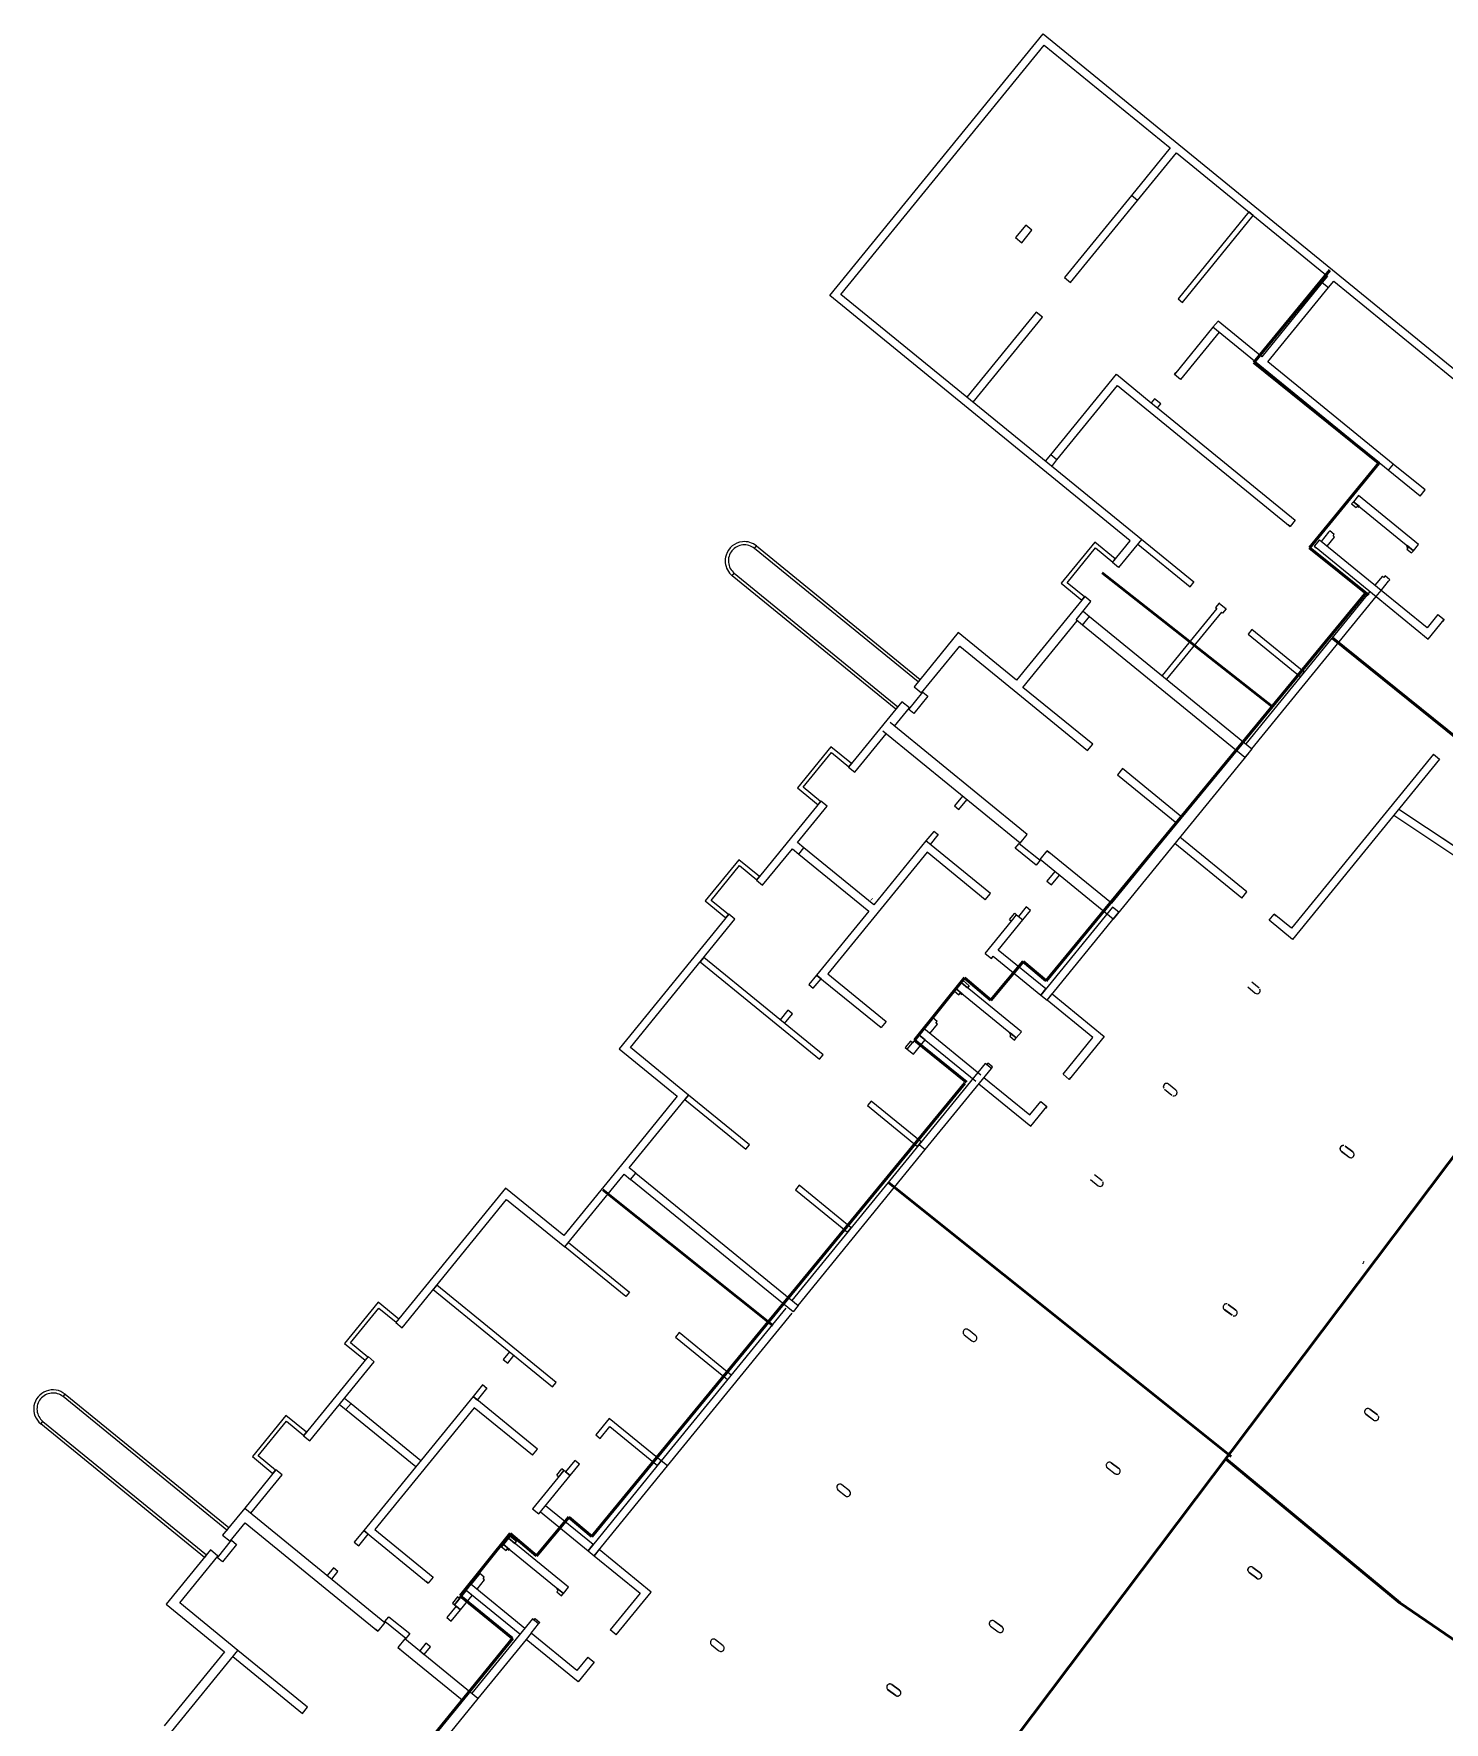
# Model space of a CAD drawing. Header units: metres. Extents: x 2680836 to 2680931, y 1252363 to 1252479.
# Drawn here: x 2680857.3 to 2680901.4, y 1252425.8 to 1252478.6 of the extents above; entities that cross this region are included whole.
import ezdxf

# ---------------------------------------------------------------- set-up
doc = ezdxf.new("R2010")
doc.units = ezdxf.units.M
doc.layers.add('etappierung', color=7, linetype='Continuous')
doc.layers.add('geometrie', color=7, linetype='Continuous')

msp = doc.modelspace()

# ---------------------------------------------------------------- linework, layer by layer
at = {"layer": 'etappierung', "color": 5, "lineweight": 53}
for p, q in [((2680895.433, 1252468.303), (2680897.809, 1252471.188)), ((2680899.336, 1252465.166), (2680895.433, 1252468.303)), ((2680897.174, 1252462.515), (2680899.336, 1252465.166)), ((2680899.016, 1252461.035), (2680897.174, 1252462.515)), ((2680890.692, 1252461.732), (2680896.01, 1252457.558)), ((2680888.948, 1252448.997), (2680898.956, 1252461.13)), ((2680903.606, 1252455.103), (2680897.866, 1252459.713)), ((2680883.501, 1252451.532), (2680883.49, 1252451.541)), ((2680887.215, 1252448.391), (2680888.225, 1252449.602)), ((2680888.225, 1252449.602), (2680888.948, 1252448.997)), ((2680884.829, 1252447.146), (2680886.394, 1252449.088)), ((2680886.394, 1252449.088), (2680887.215, 1252448.391)), ((2680886.458, 1252445.826), (2680884.829, 1252447.146)), ((2680874.753, 1252431.639), (2680886.408, 1252445.797)), ((2680902.786, 1252444.988), (2680882.001, 1252417.409)), ((2680875.094, 1252442.466), (2680880.402, 1252438.234)), ((2680894.726, 1252434.142), (2680884.029, 1252442.689)), ((2680898.852, 1252440.201), (2680898.863, 1252440.192)), ((2680898.865, 1252440.188), (2680898.854, 1252440.197)), ((2680899.994, 1252429.569), (2680894.56, 1252434.068)), ((2680873.02, 1252431.033), (2680874.03, 1252432.244)), ((2680874.03, 1252432.244), (2680874.753, 1252431.639)), ((2680870.634, 1252429.788), (2680872.199, 1252431.73)), ((2680872.199, 1252431.73), (2680873.02, 1252431.033)), ((2680872.264, 1252428.468), (2680870.634, 1252429.788)), ((2680905.447, 1252425.842), (2680899.994, 1252429.569)), ((2680860.739, 1252414.333), (2680872.285, 1252428.46))]:
    msp.add_line(p, q, dxfattribs=at)
at = {"layer": 'geometrie', "color": 7}
for p, q in [((2680882.182, 1252470.397), (2680888.849, 1252478.573)), ((2680888.849, 1252478.573), (2680909.183, 1252461.991)), ((2680882.533, 1252470.433), (2680888.885, 1252478.222)), ((2680888.885, 1252478.222), (2680892.82, 1252475.013)), ((2680892.82, 1252475.013), (2680891.607, 1252473.525)), ((2680891.801, 1252473.368), (2680893.014, 1252474.855)), ((2680893.014, 1252474.855), (2680897.735, 1252471.005)), ((2680891.607, 1252473.525), (2680889.517, 1252470.961)), ((2680889.71, 1252470.804), (2680891.801, 1252473.368)), ((2680891.801, 1252473.368), (2680891.607, 1252473.525)), ((2680895.276, 1252473.01), (2680893.065, 1252470.299)), ((2680893.204, 1252470.185), (2680895.415, 1252472.897)), ((2680895.415, 1252472.897), (2680895.276, 1252473.01)), ((2680888.306, 1252472.593), (2680887.991, 1252472.206)), ((2680888.184, 1252472.048), (2680888.5, 1252472.435)), ((2680888.5, 1252472.435), (2680888.306, 1252472.593)), ((2680887.991, 1252472.206), (2680888.184, 1252472.048)), ((2680889.517, 1252470.961), (2680889.71, 1252470.804)), ((2680897.571, 1252470.803), (2680895.682, 1252468.487)), ((2680897.735, 1252471.005), (2680897.571, 1252470.803)), ((2680897.571, 1252470.803), (2680897.765, 1252470.646)), ((2680897.765, 1252470.646), (2680897.929, 1252470.847)), ((2680897.929, 1252470.847), (2680908.832, 1252461.956)), ((2680891.57, 1252462.741), (2680882.182, 1252470.397)), ((2680891.922, 1252462.777), (2680882.533, 1252470.433)), ((2680893.065, 1252470.299), (2680893.204, 1252470.185)), ((2680895.876, 1252468.329), (2680897.765, 1252470.646)), ((2680888.632, 1252469.877), (2680886.468, 1252467.224)), ((2680886.662, 1252467.066), (2680888.826, 1252469.719)), ((2680888.826, 1252469.719), (2680888.632, 1252469.877)), ((2680894.315, 1252469.602), (2680894.157, 1252469.408)), ((2680895.682, 1252468.487), (2680894.315, 1252469.602)), ((2680894.157, 1252469.408), (2680892.951, 1252467.929)), ((2680894.351, 1252469.25), (2680893.145, 1252467.771)), ((2680899.634, 1252464.942), (2680894.157, 1252469.408)), ((2680899.792, 1252465.136), (2680895.876, 1252468.329)), ((2680889.089, 1252465.423), (2680891.138, 1252467.937)), ((2680889.282, 1252465.265), (2680891.174, 1252467.585)), ((2680891.138, 1252467.937), (2680892.231, 1252467.046)), ((2680891.174, 1252467.585), (2680896.565, 1252463.188)), ((2680892.951, 1252467.929), (2680893.001, 1252467.991)), ((2680893.145, 1252467.771), (2680892.951, 1252467.929)), ((2680892.331, 1252467.169), (2680892.231, 1252467.046)), ((2680892.231, 1252467.046), (2680892.424, 1252466.888)), ((2680892.331, 1252467.169), (2680892.281, 1252467.108)), ((2680892.525, 1252467.012), (2680892.331, 1252467.169)), ((2680892.424, 1252466.888), (2680892.525, 1252467.012)), ((2680892.424, 1252466.888), (2680896.724, 1252463.382)), ((2680888.924, 1252465.221), (2680889.089, 1252465.423)), ((2680889.282, 1252465.265), (2680889.089, 1252465.423)), ((2680889.118, 1252465.063), (2680889.282, 1252465.265)), ((2680899.792, 1252465.136), (2680899.634, 1252464.942)), ((2680900.629, 1252464.13), (2680899.634, 1252464.942)), ((2680900.787, 1252464.324), (2680899.792, 1252465.136)), ((2680900.787, 1252464.324), (2680900.725, 1252464.375)), ((2680898.528, 1252463.935), (2680898.49, 1252463.888)), ((2680898.49, 1252463.888), (2680898.63, 1252463.774)), ((2680898.547, 1252463.958), (2680898.528, 1252463.935)), ((2680898.706, 1252464.152), (2680898.547, 1252463.958)), ((2680898.733, 1252463.806), (2680898.547, 1252463.958)), ((2680898.547, 1252463.958), (2680900.422, 1252462.429)), ((2680898.63, 1252463.774), (2680898.668, 1252463.821)), ((2680898.668, 1252463.821), (2680898.714, 1252463.783)), ((2680900.58, 1252462.623), (2680898.706, 1252464.152)), ((2680898.714, 1252463.783), (2680898.733, 1252463.806)), ((2680900.629, 1252464.13), (2680900.787, 1252464.324)), ((2680896.724, 1252463.382), (2680896.565, 1252463.188)), ((2680891.922, 1252462.777), (2680891.208, 1252461.901)), ((2680893.556, 1252461.444), (2680891.922, 1252462.777)), ((2680896.565, 1252463.188), (2680896.503, 1252463.239)), ((2680897.483, 1252462.763), (2680897.324, 1252462.569)), ((2680897.537, 1252462.719), (2680897.483, 1252462.763)), ((2680897.77, 1252463.005), (2680897.537, 1252462.719)), ((2680897.723, 1252462.567), (2680897.956, 1252462.853)), ((2680897.809, 1252463.052), (2680897.77, 1252463.005)), ((2680897.948, 1252462.938), (2680897.809, 1252463.052)), ((2680897.91, 1252462.891), (2680897.948, 1252462.938)), ((2680897.956, 1252462.853), (2680897.91, 1252462.891)), ((2680879.83, 1252462.5), (2680879.893, 1252462.577)), ((2680884.943, 1252458.331), (2680879.83, 1252462.5)), ((2680879.893, 1252462.577), (2680885.006, 1252458.408)), ((2680890.463, 1252462.696), (2680889.415, 1252461.41)), ((2680889.597, 1252461.429), (2680890.482, 1252462.513)), ((2680891.106, 1252462.171), (2680890.463, 1252462.696)), ((2680890.482, 1252462.513), (2680891.024, 1252462.071)), ((2680891.014, 1252462.059), (2680891.57, 1252462.741)), ((2680891.808, 1252462.637), (2680893.443, 1252461.304)), ((2680897.324, 1252462.569), (2680897.386, 1252462.519)), ((2680897.324, 1252462.569), (2680897.379, 1252462.525)), ((2680897.379, 1252462.525), (2680899.253, 1252460.996)), ((2680899.411, 1252461.19), (2680897.537, 1252462.719)), ((2680900.228, 1252462.587), (2680900.209, 1252462.564)), ((2680900.209, 1252462.564), (2680900.256, 1252462.526)), ((2680900.256, 1252462.526), (2680900.218, 1252462.479)), ((2680900.218, 1252462.479), (2680900.365, 1252462.359)), ((2680900.422, 1252462.429), (2680900.228, 1252462.587)), ((2680900.365, 1252462.359), (2680900.403, 1252462.406)), ((2680900.403, 1252462.406), (2680900.422, 1252462.429)), ((2680900.422, 1252462.429), (2680900.58, 1252462.623)), ((2680879.135, 1252461.648), (2680879.199, 1252461.725)), ((2680879.199, 1252461.725), (2680884.311, 1252457.556)), ((2680891.208, 1252461.901), (2680891.014, 1252462.059)), ((2680891.024, 1252462.071), (2680891.106, 1252462.171)), ((2680884.248, 1252457.478), (2680879.135, 1252461.648)), ((2680889.415, 1252461.41), (2680890.058, 1252460.886)), ((2680890.14, 1252460.986), (2680889.597, 1252461.429)), ((2680893.443, 1252461.304), (2680893.556, 1252461.444)), ((2680893.541, 1252461.456), (2680893.556, 1252461.444)), ((2680899.451, 1252461.634), (2680899.218, 1252461.348)), ((2680899.253, 1252460.996), (2680899.411, 1252461.19)), ((2680899.411, 1252461.19), (2680899.645, 1252461.476)), ((2680900.845, 1252460.021), (2680899.411, 1252461.19)), ((2680899.498, 1252461.596), (2680899.451, 1252461.634)), ((2680899.536, 1252461.643), (2680899.498, 1252461.596)), ((2680899.683, 1252461.523), (2680899.536, 1252461.643)), ((2680899.645, 1252461.476), (2680899.683, 1252461.523)), ((2680890.149, 1252460.998), (2680889.685, 1252460.429)), ((2680889.878, 1252460.271), (2680890.343, 1252460.84)), ((2680890.058, 1252460.886), (2680890.14, 1252460.986)), ((2680890.343, 1252460.84), (2680890.149, 1252460.998)), ((2680894.354, 1252460.793), (2680894.241, 1252460.654)), ((2680894.241, 1252460.654), (2680894.279, 1252460.622)), ((2680894.37, 1252460.78), (2680894.354, 1252460.793)), ((2680894.354, 1252460.793), (2680894.571, 1252460.616)), ((2680899.06, 1252461.154), (2680895.181, 1252456.398)), ((2680895.375, 1252456.24), (2680899.253, 1252460.996)), ((2680899.253, 1252460.996), (2680900.88, 1252459.67)), ((2680889.685, 1252460.429), (2680888.02, 1252458.388)), ((2680888.221, 1252458.159), (2680889.917, 1252460.239)), ((2680890.08, 1252460.106), (2680889.878, 1252460.271)), ((2680890.08, 1252460.106), (2680890.301, 1252460.378)), ((2680890.099, 1252460.542), (2680890.301, 1252460.378)), ((2680890.301, 1252460.378), (2680895.375, 1252456.24)), ((2680894.279, 1252460.622), (2680892.57, 1252458.527)), ((2680894.419, 1252460.509), (2680892.71, 1252458.413)), ((2680894.458, 1252460.477), (2680894.419, 1252460.509)), ((2680894.571, 1252460.616), (2680894.458, 1252460.477)), ((2680894.571, 1252460.616), (2680894.556, 1252460.629)), ((2680901.186, 1252460.44), (2680900.845, 1252460.021)), ((2680900.88, 1252459.67), (2680901.379, 1252460.282)), ((2680901.186, 1252460.44), (2680901.379, 1252460.282)), ((2680901.379, 1252460.282), (2680901.329, 1252460.22)), ((2680886.2, 1252459.872), (2680884.817, 1252458.176)), ((2680888.02, 1252458.388), (2680886.2, 1252459.872)), ((2680895.154, 1252455.969), (2680890.08, 1252460.106)), ((2680895.369, 1252459.965), (2680895.255, 1252459.826)), ((2680895.255, 1252459.826), (2680896.89, 1252458.493)), ((2680897.003, 1252458.633), (2680895.369, 1252459.965)), ((2680895.369, 1252459.965), (2680895.384, 1252459.953)), ((2680885.049, 1252457.986), (2680886.243, 1252459.45)), ((2680886.243, 1252459.45), (2680888.063, 1252457.966)), ((2680896.89, 1252458.493), (2680897.003, 1252458.633)), ((2680884.654, 1252457.47), (2680885.096, 1252458.012)), ((2680884.817, 1252458.176), (2680885.049, 1252457.986)), ((2680885.006, 1252458.408), (2680884.943, 1252458.331)), ((2680885.096, 1252458.012), (2680885.251, 1252457.886)), ((2680890.398, 1252456.384), (2680888.221, 1252458.159)), ((2680884.437, 1252457.711), (2680883.97, 1252457.138)), ((2680884.203, 1252456.948), (2680884.67, 1252457.521)), ((2680884.311, 1252457.556), (2680884.248, 1252457.478)), ((2680884.67, 1252457.521), (2680884.437, 1252457.711)), ((2680885.251, 1252457.886), (2680884.809, 1252457.344)), ((2680888.063, 1252457.966), (2680890.24, 1252456.191)), ((2680883.97, 1252457.138), (2680882.773, 1252455.669)), ((2680888.355, 1252453.562), (2680884.067, 1252457.059)), ((2680884.809, 1252457.344), (2680884.654, 1252457.47)), ((2680882.966, 1252455.512), (2680883.943, 1252456.709)), ((2680888.133, 1252453.291), (2680883.846, 1252456.788)), ((2680882.221, 1252456.306), (2680881.173, 1252455.021)), ((2680881.356, 1252455.039), (2680882.24, 1252456.123)), ((2680882.864, 1252455.782), (2680882.221, 1252456.306)), ((2680882.24, 1252456.123), (2680882.782, 1252455.681)), ((2680890.24, 1252456.191), (2680890.398, 1252456.384)), ((2680895.264, 1252456.105), (2680891.038, 1252450.922)), ((2680894.993, 1252456.326), (2680893.186, 1252454.11)), ((2680895.375, 1252456.24), (2680895.154, 1252455.969)), ((2680901.043, 1252456.074), (2680896.609, 1252450.636)), ((2680901.237, 1252455.916), (2680896.644, 1252450.284)), ((2680901.043, 1252456.074), (2680901.237, 1252455.916)), ((2680882.773, 1252455.669), (2680882.966, 1252455.512)), ((2680882.782, 1252455.681), (2680882.864, 1252455.782)), ((2680891.327, 1252455.626), (2680891.17, 1252455.433)), ((2680891.17, 1252455.433), (2680893.029, 1252453.917)), ((2680893.186, 1252454.11), (2680891.327, 1252455.626)), ((2680881.173, 1252455.021), (2680881.816, 1252454.496)), ((2680881.898, 1252454.597), (2680881.356, 1252455.039)), ((2680881.908, 1252454.609), (2680879.892, 1252452.137)), ((2680881.173, 1252453.312), (2680882.101, 1252454.451)), ((2680881.816, 1252454.496), (2680881.898, 1252454.597)), ((2680882.101, 1252454.451), (2680881.908, 1252454.609)), ((2680886.329, 1252454.763), (2680886.082, 1252454.461)), ((2680886.082, 1252454.461), (2680886.221, 1252454.347)), ((2680886.221, 1252454.347), (2680886.468, 1252454.65)), ((2680886.221, 1252454.347), (2680886.234, 1252454.363)), ((2680899.968, 1252454.359), (2680909.376, 1252448.085)), ((2680893.029, 1252453.917), (2680890.988, 1252451.415)), ((2680899.809, 1252454.164), (2680909.237, 1252447.877)), ((2680881.374, 1252453.148), (2680881.173, 1252453.312)), ((2680885.188, 1252453.365), (2680883.559, 1252451.366)), ((2680885.432, 1252453.663), (2680885.188, 1252453.365)), ((2680887.202, 1252451.722), (2680885.188, 1252453.365)), ((2680885.328, 1252453.251), (2680885.571, 1252453.549)), ((2680885.571, 1252453.549), (2680885.432, 1252453.663)), ((2680885.571, 1252453.549), (2680885.558, 1252453.534)), ((2680887.979, 1252453.134), (2680888.105, 1252453.288)), ((2680888.105, 1252453.288), (2680888.756, 1252452.758)), ((2680888.133, 1252453.291), (2680888.355, 1252453.562)), ((2680888.355, 1252453.562), (2680888.281, 1252453.622)), ((2680895.056, 1252451.579), (2680892.965, 1252453.285)), ((2680895.214, 1252451.773), (2680893.123, 1252453.479)), ((2680901.319, 1252453.458), (2680909.381, 1252448.077)), ((2680879.341, 1252452.774), (2680878.293, 1252451.488)), ((2680879.984, 1252452.25), (2680879.341, 1252452.774)), ((2680880.086, 1252451.979), (2680881.014, 1252453.118)), ((2680881.014, 1252453.118), (2680881.216, 1252452.954)), ((2680881.216, 1252452.954), (2680881.374, 1252453.148)), ((2680881.216, 1252452.954), (2680883.4, 1252451.172)), ((2680883.559, 1252451.366), (2680881.374, 1252453.148)), ((2680885.224, 1252453.013), (2680882.122, 1252449.21)), ((2680887.044, 1252451.529), (2680885.224, 1252453.013)), ((2680888.63, 1252452.603), (2680887.979, 1252453.134)), ((2680888.756, 1252452.758), (2680888.63, 1252452.603)), ((2680888.753, 1252452.786), (2680888.974, 1252453.057)), ((2680891.038, 1252450.922), (2680888.753, 1252452.786)), ((2680890.988, 1252451.415), (2680888.974, 1252453.057)), ((2680888.974, 1252453.057), (2680889.048, 1252452.997)), ((2680901.18, 1252453.251), (2680909.243, 1252447.869)), ((2680878.475, 1252451.507), (2680879.36, 1252452.591)), ((2680879.36, 1252452.591), (2680879.902, 1252452.149)), ((2680879.902, 1252452.149), (2680879.984, 1252452.25)), ((2680889.218, 1252452.407), (2680888.971, 1252452.105)), ((2680889.111, 1252451.991), (2680889.357, 1252452.293)), ((2680879.892, 1252452.137), (2680880.086, 1252451.979)), ((2680887.044, 1252451.529), (2680887.202, 1252451.722)), ((2680887.202, 1252451.722), (2680887.14, 1252451.773)), ((2680888.971, 1252452.105), (2680888.984, 1252452.12)), ((2680888.971, 1252452.105), (2680889.111, 1252451.991)), ((2680895.056, 1252451.579), (2680895.214, 1252451.773)), ((2680895.214, 1252451.773), (2680895.152, 1252451.824)), ((2680878.293, 1252451.488), (2680878.936, 1252450.964)), ((2680879.018, 1252451.065), (2680878.475, 1252451.507)), ((2680883.4, 1252451.172), (2680881.771, 1252449.174)), ((2680888.321, 1252451.307), (2680888.077, 1252451.008)), ((2680888.217, 1252450.895), (2680888.46, 1252451.193)), ((2680888.321, 1252451.307), (2680888.308, 1252451.291)), ((2680888.46, 1252451.193), (2680888.321, 1252451.307)), ((2680891.018, 1252451.293), (2680888.779, 1252448.547)), ((2680891.212, 1252451.135), (2680891.018, 1252451.293)), ((2680879.027, 1252451.076), (2680875.6, 1252446.874)), ((2680875.952, 1252446.91), (2680879.221, 1252450.919)), ((2680878.936, 1252450.964), (2680879.018, 1252451.065)), ((2680879.221, 1252450.919), (2680879.027, 1252451.076)), ((2680887.044, 1252449.852), (2680887.866, 1252450.859)), ((2680887.449, 1252449.953), (2680888.217, 1252450.895)), ((2680887.804, 1252450.91), (2680887.961, 1252451.103)), ((2680887.804, 1252450.91), (2680887.866, 1252450.859)), ((2680887.866, 1252450.859), (2680888.023, 1252451.053)), ((2680888.023, 1252451.053), (2680887.961, 1252451.103)), ((2680888.023, 1252451.053), (2680888.217, 1252450.895)), ((2680888.973, 1252448.389), (2680891.212, 1252451.135)), ((2680895.908, 1252450.884), (2680896.066, 1252451.078)), ((2680896.644, 1252450.284), (2680895.908, 1252450.884)), ((2680896.609, 1252450.636), (2680896.066, 1252451.078)), ((2680896.066, 1252451.078), (2680896.128, 1252451.028)), ((2680878.248, 1252449.725), (2680878.134, 1252449.586)), ((2680878.134, 1252449.586), (2680881.86, 1252446.547)), ((2680881.974, 1252446.687), (2680878.248, 1252449.725)), ((2680887.044, 1252449.852), (2680887.238, 1252449.694)), ((2680887.238, 1252449.694), (2680887.292, 1252449.76)), ((2680887.238, 1252449.694), (2680887.288, 1252449.756)), ((2680887.292, 1252449.76), (2680888.779, 1252448.547)), ((2680888.937, 1252448.741), (2680887.449, 1252449.953)), ((2680881.771, 1252449.174), (2680881.527, 1252448.876)), ((2680881.667, 1252448.762), (2680881.91, 1252449.06)), ((2680881.771, 1252449.174), (2680883.785, 1252447.532)), ((2680881.91, 1252449.06), (2680881.771, 1252449.174)), ((2680882.122, 1252449.21), (2680883.943, 1252447.725)), ((2680881.527, 1252448.876), (2680881.667, 1252448.762)), ((2680881.667, 1252448.762), (2680881.68, 1252448.778)), ((2680886.119, 1252448.717), (2680886.081, 1252448.671)), ((2680886.081, 1252448.671), (2680886.22, 1252448.557)), ((2680886.137, 1252448.74), (2680886.119, 1252448.717)), ((2680886.296, 1252448.934), (2680886.137, 1252448.74)), ((2680886.137, 1252448.74), (2680888.012, 1252447.212)), ((2680886.323, 1252448.589), (2680886.137, 1252448.74)), ((2680886.22, 1252448.557), (2680886.258, 1252448.604)), ((2680886.258, 1252448.604), (2680886.305, 1252448.566)), ((2680886.349, 1252449), (2680886.296, 1252448.934)), ((2680886.296, 1252448.934), (2680886.489, 1252448.776)), ((2680888.17, 1252447.405), (2680886.296, 1252448.934)), ((2680886.305, 1252448.566), (2680886.323, 1252448.589)), ((2680886.349, 1252449), (2680886.543, 1252448.842)), ((2680886.489, 1252448.776), (2680886.543, 1252448.842)), ((2680886.543, 1252448.842), (2680886.492, 1252448.78)), ((2680888.779, 1252448.547), (2680888.937, 1252448.741)), ((2680888.779, 1252448.547), (2680888.973, 1252448.389)), ((2680888.973, 1252448.389), (2680889.13, 1252448.583)), ((2680889.13, 1252448.583), (2680890.757, 1252447.256)), ((2680895.243, 1252448.803), (2680895.475, 1252448.613)), ((2680895.601, 1252448.768), (2680895.369, 1252448.957)), ((2680880.877, 1252448.078), (2680880.634, 1252447.78)), ((2680881.016, 1252447.964), (2680880.877, 1252448.078)), ((2680890.406, 1252447.221), (2680888.973, 1252448.389)), ((2680880.773, 1252447.666), (2680881.016, 1252447.964)), ((2680881.016, 1252447.964), (2680881.004, 1252447.949)), ((2680883.785, 1252447.532), (2680883.723, 1252447.582)), ((2680883.943, 1252447.725), (2680883.785, 1252447.532)), ((2680885.127, 1252447.501), (2680884.969, 1252447.308)), ((2680885.361, 1252447.788), (2680885.127, 1252447.501)), ((2680886.905, 1252446.051), (2680885.127, 1252447.501)), ((2680885.313, 1252447.349), (2680885.547, 1252447.636)), ((2680885.399, 1252447.834), (2680885.361, 1252447.788)), ((2680885.538, 1252447.72), (2680885.399, 1252447.834)), ((2680885.5, 1252447.674), (2680885.538, 1252447.72)), ((2680885.547, 1252447.636), (2680885.5, 1252447.674)), ((2680884.702, 1252447.106), (2680884.544, 1252446.913)), ((2680884.606, 1252446.862), (2680884.764, 1252447.055)), ((2680884.764, 1252447.055), (2680884.702, 1252447.106)), ((2680884.969, 1252447.308), (2680884.764, 1252447.055)), ((2680884.8, 1252446.704), (2680885.163, 1252447.15)), ((2680884.969, 1252447.308), (2680886.747, 1252445.858)), ((2680885.163, 1252447.15), (2680884.969, 1252447.308)), ((2680887.818, 1252447.369), (2680887.8, 1252447.347)), ((2680887.8, 1252447.347), (2680887.846, 1252447.309)), ((2680887.846, 1252447.309), (2680887.808, 1252447.262)), ((2680887.808, 1252447.262), (2680887.956, 1252447.142)), ((2680888.012, 1252447.212), (2680887.818, 1252447.369)), ((2680887.956, 1252447.142), (2680887.993, 1252447.189)), ((2680887.993, 1252447.189), (2680888.012, 1252447.212)), ((2680888.012, 1252447.212), (2680888.17, 1252447.405)), ((2680889.471, 1252446.074), (2680890.406, 1252447.221)), ((2680890.757, 1252447.256), (2680889.664, 1252445.916)), ((2680875.6, 1252446.874), (2680877.42, 1252445.389)), ((2680877.772, 1252445.425), (2680875.952, 1252446.91)), ((2680881.86, 1252446.547), (2680881.974, 1252446.687)), ((2680884.544, 1252446.913), (2680884.606, 1252446.862)), ((2680884.606, 1252446.862), (2680884.8, 1252446.704)), ((2680887.042, 1252446.417), (2680884.973, 1252443.88)), ((2680887.235, 1252446.259), (2680887.042, 1252446.417)), ((2680887.088, 1252446.379), (2680887.042, 1252446.417)), ((2680887.126, 1252446.425), (2680887.088, 1252446.379)), ((2680887.273, 1252446.305), (2680887.126, 1252446.425)), ((2680885.166, 1252443.722), (2680887.235, 1252446.259)), ((2680887.002, 1252445.972), (2680888.435, 1252444.804)), ((2680887.235, 1252446.259), (2680887.273, 1252446.305)), ((2680889.471, 1252446.074), (2680889.664, 1252445.916)), ((2680889.664, 1252445.916), (2680889.715, 1252445.978)), ((2680877.42, 1252445.389), (2680875.535, 1252443.077)), ((2680875.918, 1252443.152), (2680877.772, 1252445.425)), ((2680877.772, 1252445.425), (2680877.658, 1252445.286)), ((2680879.677, 1252443.871), (2680877.772, 1252445.425)), ((2680886.844, 1252445.779), (2680888.471, 1252444.452)), ((2680892.64, 1252445.611), (2680892.873, 1252445.422)), ((2680892.999, 1252445.577), (2680892.766, 1252445.766)), ((2680877.658, 1252445.286), (2680879.564, 1252443.732)), ((2680883.474, 1252445.237), (2680883.361, 1252445.098)), ((2680883.361, 1252445.098), (2680884.925, 1252443.822)), ((2680885.039, 1252443.961), (2680883.474, 1252445.237)), ((2680888.435, 1252444.804), (2680888.776, 1252445.222)), ((2680888.471, 1252444.452), (2680888.97, 1252445.064)), ((2680888.776, 1252445.222), (2680888.97, 1252445.064)), ((2680888.97, 1252445.064), (2680888.919, 1252445.002)), ((2680879.564, 1252443.732), (2680879.677, 1252443.871)), ((2680884.973, 1252443.88), (2680880.999, 1252439.008)), ((2680884.925, 1252443.822), (2680885.039, 1252443.961)), ((2680884.973, 1252443.88), (2680885.166, 1252443.722)), ((2680898.283, 1252443.83), (2680898.525, 1252443.652)), ((2680898.528, 1252443.649), (2680898.287, 1252443.827)), ((2680881.193, 1252438.85), (2680885.166, 1252443.722)), ((2680898.406, 1252443.491), (2680898.165, 1252443.669)), ((2680898.168, 1252443.666), (2680898.409, 1252443.488)), ((2680875.535, 1252443.077), (2680873.87, 1252441.036)), ((2680873.906, 1252440.684), (2680875.728, 1252442.919)), ((2680875.728, 1252442.919), (2680875.76, 1252442.958)), ((2680875.76, 1252442.958), (2680875.961, 1252442.794)), ((2680876.119, 1252442.987), (2680875.918, 1252443.152)), ((2680875.961, 1252442.794), (2680876.119, 1252442.987)), ((2680881.035, 1252438.656), (2680875.961, 1252442.794)), ((2680876.119, 1252442.987), (2680881.193, 1252438.85)), ((2680890.334, 1252442.784), (2680890.567, 1252442.594)), ((2680890.693, 1252442.749), (2680890.46, 1252442.938)), ((2680872.05, 1252442.52), (2680868.623, 1252438.318)), ((2680873.87, 1252441.036), (2680872.05, 1252442.52)), ((2680881.227, 1252442.608), (2680881.113, 1252442.468)), ((2680881.113, 1252442.468), (2680882.74, 1252441.142)), ((2680882.853, 1252441.281), (2680881.227, 1252442.608)), ((2680868.817, 1252438.16), (2680872.086, 1252442.169)), ((2680872.086, 1252442.169), (2680873.906, 1252440.684)), ((2680882.74, 1252441.142), (2680882.853, 1252441.281)), ((2680873.906, 1252440.684), (2680874.02, 1252440.824)), ((2680875.811, 1252439.13), (2680873.906, 1252440.684)), ((2680874.02, 1252440.824), (2680875.925, 1252439.27)), ((2680869.903, 1252439.493), (2680869.789, 1252439.353)), ((2680869.789, 1252439.353), (2680873.515, 1252436.315)), ((2680873.629, 1252436.454), (2680869.903, 1252439.493)), ((2680875.925, 1252439.27), (2680875.811, 1252439.13)), ((2680868.071, 1252438.955), (2680867.023, 1252437.669)), ((2680867.206, 1252437.687), (2680868.09, 1252438.772)), ((2680868.714, 1252438.43), (2680868.071, 1252438.955)), ((2680868.09, 1252438.772), (2680868.632, 1252438.33)), ((2680880.81, 1252438.775), (2680876.915, 1252434)), ((2680877.109, 1252433.842), (2680881.004, 1252438.617)), ((2680881.193, 1252438.85), (2680881.035, 1252438.656)), ((2680894.754, 1252438.547), (2680894.513, 1252438.725)), ((2680894.514, 1252438.723), (2680894.754, 1252438.547)), ((2680894.874, 1252438.705), (2680894.632, 1252438.885)), ((2680894.632, 1252438.885), (2680894.873, 1252438.707)), ((2680868.623, 1252438.318), (2680868.817, 1252438.16)), ((2680868.632, 1252438.33), (2680868.714, 1252438.43)), ((2680877.474, 1252438.006), (2680877.361, 1252437.867)), ((2680879.101, 1252436.68), (2680877.474, 1252438.006)), ((2680886.745, 1252437.908), (2680886.513, 1252438.097)), ((2680867.023, 1252437.669), (2680867.666, 1252437.144)), ((2680867.748, 1252437.245), (2680867.206, 1252437.687)), ((2680877.361, 1252437.867), (2680878.987, 1252436.54)), ((2680886.386, 1252437.942), (2680886.619, 1252437.753)), ((2680867.757, 1252437.257), (2680865.742, 1252434.786)), ((2680865.936, 1252434.628), (2680867.951, 1252437.099)), ((2680867.666, 1252437.144), (2680867.748, 1252437.245)), ((2680867.951, 1252437.099), (2680867.757, 1252437.257)), ((2680872.175, 1252437.407), (2680871.983, 1252437.171)), ((2680871.983, 1252437.171), (2680872.122, 1252437.057)), ((2680872.122, 1252437.057), (2680872.315, 1252437.294)), ((2680872.122, 1252437.057), (2680872.135, 1252437.073)), ((2680873.515, 1252436.315), (2680873.629, 1252436.454)), ((2680858.226, 1252436.008), (2680858.289, 1252436.085)), ((2680863.339, 1252431.838), (2680858.226, 1252436.008)), ((2680858.289, 1252436.085), (2680863.402, 1252431.916)), ((2680867.022, 1252435.96), (2680867.224, 1252435.796)), ((2680871.038, 1252436.013), (2680867.621, 1252431.822)), ((2680871.332, 1252436.373), (2680871.038, 1252436.013)), ((2680873.052, 1252434.371), (2680871.038, 1252436.013)), ((2680871.038, 1252436.013), (2680871.178, 1252435.899)), ((2680871.178, 1252435.899), (2680871.471, 1252436.26)), ((2680871.471, 1252436.26), (2680871.332, 1252436.373)), ((2680871.471, 1252436.26), (2680871.459, 1252436.244)), ((2680865.191, 1252435.422), (2680864.142, 1252434.137)), ((2680865.834, 1252434.898), (2680865.191, 1252435.422)), ((2680866.865, 1252435.767), (2680867.066, 1252435.602)), ((2680867.066, 1252435.602), (2680867.224, 1252435.796)), ((2680867.066, 1252435.602), (2680869.25, 1252433.821)), ((2680867.224, 1252435.796), (2680869.408, 1252434.015)), ((2680871.074, 1252435.662), (2680867.972, 1252431.858)), ((2680872.894, 1252434.177), (2680871.074, 1252435.662)), ((2680875.289, 1252435.326), (2680874.872, 1252434.815)), ((2680876.915, 1252434), (2680875.289, 1252435.326)), ((2680898.935, 1252435.459), (2680899.176, 1252435.281)), ((2680899.176, 1252435.277), (2680898.935, 1252435.455)), ((2680899.295, 1252435.441), (2680899.054, 1252435.62)), ((2680899.054, 1252435.616), (2680899.295, 1252435.438)), ((2680857.531, 1252435.155), (2680857.594, 1252435.233)), ((2680862.644, 1252430.986), (2680857.531, 1252435.155)), ((2680857.594, 1252435.233), (2680862.707, 1252431.064)), ((2680864.325, 1252434.155), (2680865.21, 1252435.24)), ((2680865.21, 1252435.24), (2680865.752, 1252434.797)), ((2680865.752, 1252434.797), (2680865.834, 1252434.898)), ((2680874.872, 1252434.815), (2680874.885, 1252434.83)), ((2680874.872, 1252434.815), (2680875.011, 1252434.701)), ((2680875.011, 1252434.701), (2680875.315, 1252435.073)), ((2680875.315, 1252435.073), (2680876.802, 1252433.86)), ((2680865.742, 1252434.786), (2680865.936, 1252434.628)), ((2680872.894, 1252434.177), (2680873.052, 1252434.371)), ((2680873.052, 1252434.371), (2680872.99, 1252434.421)), ((2680864.142, 1252434.137), (2680864.785, 1252433.612)), ((2680864.867, 1252433.713), (2680864.325, 1252434.155)), ((2680873.653, 1252433.558), (2680873.811, 1252433.752)), ((2680873.873, 1252433.701), (2680873.811, 1252433.752)), ((2680874.221, 1252434.017), (2680873.927, 1252433.657)), ((2680874.067, 1252433.543), (2680874.361, 1252433.903)), ((2680874.221, 1252434.017), (2680874.209, 1252434.002)), ((2680874.361, 1252433.903), (2680874.221, 1252434.017)), ((2680876.915, 1252434), (2680874.629, 1252431.195)), ((2680874.822, 1252431.038), (2680877.109, 1252433.842)), ((2680876.802, 1252433.86), (2680876.915, 1252434)), ((2680877.109, 1252433.842), (2680876.915, 1252434)), ((2680890.861, 1252433.78), (2680891.102, 1252433.601)), ((2680891.22, 1252433.762), (2680890.979, 1252433.94)), ((2680890.98, 1252433.941), (2680891.22, 1252433.762)), ((2680864.877, 1252433.724), (2680863.901, 1252432.528)), ((2680864.095, 1252432.37), (2680865.07, 1252433.567)), ((2680864.785, 1252433.612), (2680864.867, 1252433.713)), ((2680865.07, 1252433.567), (2680864.877, 1252433.724)), ((2680873.873, 1252433.701), (2680872.894, 1252432.5)), ((2680873.088, 1252432.342), (2680874.067, 1252433.543)), ((2680873.653, 1252433.558), (2680873.715, 1252433.507)), ((2680873.715, 1252433.507), (2680873.873, 1252433.701)), ((2680874.067, 1252433.543), (2680873.873, 1252433.701)), ((2680873.927, 1252433.657), (2680874.067, 1252433.543)), ((2680882.797, 1252433.066), (2680882.564, 1252433.256)), ((2680882.438, 1252433.101), (2680882.67, 1252432.911)), ((2680863.901, 1252432.528), (2680863.212, 1252431.683)), ((2680863.901, 1252432.528), (2680868.285, 1252428.952)), ((2680872.894, 1252432.5), (2680873.088, 1252432.342)), ((2680873.088, 1252432.342), (2680873.138, 1252432.404)), ((2680873.141, 1252432.408), (2680874.629, 1252431.195)), ((2680874.787, 1252431.389), (2680873.299, 1252432.602)), ((2680863.212, 1252431.683), (2680863.445, 1252431.494)), ((2680863.402, 1252431.916), (2680863.339, 1252431.838)), ((2680863.445, 1252431.494), (2680863.912, 1252432.067)), ((2680863.912, 1252432.067), (2680868.064, 1252428.681)), ((2680867.621, 1252431.822), (2680867.327, 1252431.462)), ((2680867.466, 1252431.348), (2680867.76, 1252431.709)), ((2680867.621, 1252431.822), (2680869.635, 1252430.18)), ((2680867.76, 1252431.709), (2680867.621, 1252431.822)), ((2680867.972, 1252431.858), (2680869.793, 1252430.374)), ((2680872.199, 1252431.648), (2680872.146, 1252431.582)), ((2680872.199, 1252431.648), (2680872.393, 1252431.49)), ((2680862.833, 1252431.219), (2680861.45, 1252429.522)), ((2680863.066, 1252431.029), (2680862.833, 1252431.219)), ((2680863.05, 1252430.978), (2680863.492, 1252431.52)), ((2680863.647, 1252431.394), (2680863.205, 1252430.851)), ((2680863.492, 1252431.52), (2680863.647, 1252431.394)), ((2680867.327, 1252431.462), (2680867.466, 1252431.348)), ((2680867.466, 1252431.348), (2680867.479, 1252431.364)), ((2680871.969, 1252431.366), (2680871.931, 1252431.319)), ((2680871.931, 1252431.319), (2680872.07, 1252431.205)), ((2680871.988, 1252431.389), (2680871.969, 1252431.366)), ((2680872.146, 1252431.582), (2680871.988, 1252431.389)), ((2680871.988, 1252431.389), (2680873.862, 1252429.86)), ((2680872.174, 1252431.237), (2680871.988, 1252431.389)), ((2680872.07, 1252431.205), (2680872.108, 1252431.252)), ((2680872.108, 1252431.252), (2680872.155, 1252431.214)), ((2680872.146, 1252431.582), (2680872.339, 1252431.425)), ((2680874.02, 1252430.054), (2680872.146, 1252431.582)), ((2680872.155, 1252431.214), (2680872.174, 1252431.237)), ((2680872.339, 1252431.425), (2680872.393, 1252431.49)), ((2680872.393, 1252431.49), (2680872.342, 1252431.428)), ((2680874.629, 1252431.195), (2680874.787, 1252431.389)), ((2680874.629, 1252431.195), (2680874.822, 1252431.038)), ((2680874.98, 1252431.231), (2680874.822, 1252431.038)), ((2680876.607, 1252429.905), (2680874.98, 1252431.231)), ((2680861.872, 1252429.565), (2680863.066, 1252431.029)), ((2680862.707, 1252431.064), (2680862.644, 1252430.986)), ((2680863.205, 1252430.851), (2680863.05, 1252430.978)), ((2680866.676, 1252430.664), (2680866.48, 1252430.424)), ((2680866.816, 1252430.551), (2680866.676, 1252430.664)), ((2680874.822, 1252431.038), (2680876.255, 1252429.869)), ((2680895.643, 1252430.497), (2680895.4, 1252430.673)), ((2680895.4, 1252430.673), (2680895.64, 1252430.492)), ((2680866.48, 1252430.424), (2680866.62, 1252430.31)), ((2680866.62, 1252430.31), (2680866.816, 1252430.551)), ((2680866.816, 1252430.551), (2680866.803, 1252430.535)), ((2680869.635, 1252430.18), (2680869.573, 1252430.23)), ((2680869.793, 1252430.374), (2680869.635, 1252430.18)), ((2680870.819, 1252429.956), (2680870.977, 1252430.149)), ((2680871.211, 1252430.436), (2680870.977, 1252430.149)), ((2680870.977, 1252430.149), (2680872.658, 1252428.779)), ((2680871.163, 1252429.998), (2680871.397, 1252430.284)), ((2680871.249, 1252430.482), (2680871.211, 1252430.436)), ((2680871.388, 1252430.369), (2680871.249, 1252430.482)), ((2680871.35, 1252430.322), (2680871.388, 1252430.369)), ((2680871.397, 1252430.284), (2680871.35, 1252430.322)), ((2680873.862, 1252429.86), (2680874.02, 1252430.054)), ((2680895.523, 1252430.334), (2680895.283, 1252430.514)), ((2680895.283, 1252430.514), (2680895.524, 1252430.336)), ((2680863.692, 1252428.081), (2680861.872, 1252429.565)), ((2680870.552, 1252429.755), (2680870.394, 1252429.561)), ((2680870.394, 1252429.561), (2680870.456, 1252429.51)), ((2680870.819, 1252429.956), (2680870.456, 1252429.51)), ((2680870.456, 1252429.51), (2680870.614, 1252429.704)), ((2680870.614, 1252429.704), (2680870.552, 1252429.755)), ((2680870.649, 1252429.352), (2680871.013, 1252429.798)), ((2680871.013, 1252429.798), (2680870.819, 1252429.956)), ((2680872.5, 1252428.585), (2680870.819, 1252429.956)), ((2680873.669, 1252430.018), (2680873.65, 1252429.995)), ((2680873.65, 1252429.995), (2680873.696, 1252429.957)), ((2680873.696, 1252429.957), (2680873.658, 1252429.91)), ((2680873.658, 1252429.91), (2680873.805, 1252429.79)), ((2680873.862, 1252429.86), (2680873.669, 1252430.018)), ((2680873.805, 1252429.79), (2680873.843, 1252429.837)), ((2680873.843, 1252429.837), (2680873.862, 1252429.86)), ((2680876.255, 1252429.869), (2680875.321, 1252428.722)), ((2680875.514, 1252428.565), (2680876.607, 1252429.905)), ((2680861.45, 1252429.522), (2680863.27, 1252428.038)), ((2680868.282, 1252428.98), (2680868.409, 1252429.135)), ((2680868.409, 1252429.135), (2680869.059, 1252428.605)), ((2680870.51, 1252429.466), (2680870.216, 1252429.106)), ((2680870.216, 1252429.106), (2680870.229, 1252429.121)), ((2680870.216, 1252429.106), (2680870.356, 1252428.992)), ((2680870.356, 1252428.992), (2680870.649, 1252429.352)), ((2680870.456, 1252429.51), (2680870.649, 1252429.352)), ((2680870.649, 1252429.352), (2680870.51, 1252429.466)), ((2680872.892, 1252429.065), (2680870.996, 1252426.741)), ((2680873.085, 1252428.907), (2680872.892, 1252429.065)), ((2680872.892, 1252429.065), (2680872.938, 1252429.027)), ((2680872.938, 1252429.027), (2680872.976, 1252429.074)), ((2680872.976, 1252429.074), (2680873.123, 1252428.954)), ((2680887.567, 1252428.819), (2680887.325, 1252428.997)), ((2680887.328, 1252428.996), (2680887.567, 1252428.819)), ((2680868.064, 1252428.681), (2680867.991, 1252428.741)), ((2680868.285, 1252428.952), (2680868.064, 1252428.681)), ((2680868.933, 1252428.45), (2680868.282, 1252428.98)), ((2680869.059, 1252428.605), (2680868.933, 1252428.45)), ((2680872.851, 1252428.621), (2680872.694, 1252428.427)), ((2680872.851, 1252428.621), (2680873.085, 1252428.907)), ((2680874.285, 1252427.452), (2680872.851, 1252428.621)), ((2680873.123, 1252428.954), (2680873.085, 1252428.907)), ((2680875.514, 1252428.565), (2680875.321, 1252428.722)), ((2680875.514, 1252428.565), (2680875.565, 1252428.627)), ((2680887.209, 1252428.835), (2680887.448, 1252428.658)), ((2680863.27, 1252428.038), (2680861.385, 1252425.725)), ((2680861.617, 1252425.536), (2680863.692, 1252428.081)), ((2680865.869, 1252426.305), (2680863.692, 1252428.081)), ((2680868.905, 1252428.447), (2680868.684, 1252428.176)), ((2680868.684, 1252428.176), (2680868.758, 1252428.116)), ((2680868.684, 1252428.176), (2680870.698, 1252426.533)), ((2680871.19, 1252426.583), (2680868.905, 1252428.447)), ((2680869.566, 1252428.308), (2680869.37, 1252428.068)), ((2680869.37, 1252428.068), (2680869.509, 1252427.954)), ((2680869.509, 1252427.954), (2680869.705, 1252428.194)), ((2680869.566, 1252428.308), (2680869.553, 1252428.293)), ((2680869.705, 1252428.194), (2680869.566, 1252428.308)), ((2680872.694, 1252428.427), (2680871.19, 1252426.583)), ((2680874.32, 1252427.1), (2680872.694, 1252428.427)), ((2680878.49, 1252428.26), (2680878.722, 1252428.07)), ((2680878.849, 1252428.225), (2680878.616, 1252428.414)), ((2680863.534, 1252427.887), (2680865.711, 1252426.112)), ((2680874.626, 1252427.87), (2680874.285, 1252427.452)), ((2680874.819, 1252427.712), (2680874.32, 1252427.1)), ((2680874.626, 1252427.87), (2680874.819, 1252427.712)), ((2680874.819, 1252427.712), (2680874.769, 1252427.65)), ((2680884.362, 1252426.837), (2680884.121, 1252427.015)), ((2680884.124, 1252427.013), (2680884.365, 1252426.835)), ((2680870.698, 1252426.533), (2680866.804, 1252421.758)), ((2680871.19, 1252426.583), (2680867.075, 1252421.537)), ((2680870.996, 1252426.741), (2680871.19, 1252426.583)), ((2680884.002, 1252426.855), (2680884.243, 1252426.676)), ((2680884.246, 1252426.674), (2680884.005, 1252426.852)), ((2680865.711, 1252426.112), (2680865.869, 1252426.305))]:
    msp.add_line(p, q, dxfattribs=at)
for centre, radius, start, end in [((2680879.517, 1252462.109), 0.602, 162.8583, 185.4711), ((2680879.514, 1252462.115), 0.597, 95.7627, 163.3053), ((2680879.514, 1252462.112), 0.5, 163.2689, 185.788), ((2680879.514, 1252462.113), 0.499, 140.7959, 163.3055), ((2680879.514, 1252462.113), 0.499, 118.3008, 140.8104), ((2680879.515, 1252462.113), 0.5, 95.8183, 118.3374), ((2680879.514, 1252462.108), 0.604, 73.3547, 95.6905), ((2680879.513, 1252462.106), 0.506, 73.4205, 95.613), ((2680879.516, 1252462.114), 0.498, 50.805, 73.4046), ((2680879.515, 1252462.115), 0.597, 50.696, 73.3085), ((2680879.507, 1252462.111), 0.592, 185.6975, 208.4699), ((2680879.513, 1252462.11), 0.597, 208.1315, 230.7304), ((2680879.521, 1252462.115), 0.506, 185.9933, 208.1859), ((2680879.513, 1252462.111), 0.498, 208.2017, 230.8014), ((2680895.538, 1252448.691), 0.1, 231.2298, 28.4929), ((2680892.704, 1252445.689), 0.0996, 51.231, 208.5343), ((2680892.936, 1252445.499), 0.0996, 253.2079, 298.3984), ((2680892.935, 1252445.499), 0.1, 298.4244, 5.7288), ((2680892.935, 1252445.499), 0.101, 5.7199, 50.4808), ((2680898.224, 1252443.75), 0.1, 166.4317, 188.6582), ((2680898.228, 1252443.748), 0.104, 143.7962, 165.5772), ((2680898.224, 1252443.747), 0.0965, 165.8747, 189.0699), ((2680898.229, 1252443.745), 0.102, 143.5787, 165.8354), ((2680898.222, 1252443.752), 0.0973, 120.7618, 143.6773), ((2680898.226, 1252443.748), 0.0974, 120.6971, 143.6038), ((2680898.227, 1252443.744), 0.107, 99.5622, 120.8363), ((2680898.227, 1252443.751), 0.0955, 98.2361, 121.9971), ((2680898.223, 1252443.741), 0.108, 76.7997, 97.4854), ((2680898.235, 1252443.75), 0.108, 189.5382, 210.293), ((2680898.224, 1252443.75), 0.1, 211.0771, 233.5201), ((2680898.469, 1252443.569), 0.1, 233.5739, 256.0016), ((2680898.468, 1252443.559), 0.0905, 254.9637, 279.8795), ((2680898.469, 1252443.569), 0.1, 278.3614, 300.5953), ((2680898.467, 1252443.57), 0.0973, 300.7618, 323.6773), ((2680898.468, 1252443.569), 0.101, 301.1672, 323.6665), ((2680898.465, 1252443.572), 0.1, 31.0771, 53.5201), ((2680898.467, 1252443.57), 0.0973, 323.4748, 346.4113), ((2680898.47, 1252443.568), 0.0984, 323.5206, 346.1857), ((2680898.47, 1252443.57), 0.0987, 7.5715, 30.5814), ((2680898.47, 1252443.572), 0.0955, 345.041, 8.7903), ((2680898.472, 1252443.568), 0.0966, 345.8882, 9.0564), ((2680890.629, 1252442.672), 0.1, 231.2298, 28.4929), ((2680894.573, 1252438.805), 0.1, 166.4317, 188.6582), ((2680894.57, 1252438.804), 0.0965, 165.8747, 189.0699), ((2680894.576, 1252438.803), 0.104, 143.7962, 165.5772), ((2680894.576, 1252438.802), 0.102, 187.8977, 208.6526), ((2680894.576, 1252438.802), 0.102, 143.5787, 165.8354), ((2680894.572, 1252438.805), 0.1, 211.0771, 233.5201), ((2680894.57, 1252438.807), 0.0973, 120.7618, 143.6773), ((2680894.572, 1252438.805), 0.0974, 120.6971, 143.6038), ((2680894.575, 1252438.799), 0.107, 99.5622, 120.8363), ((2680894.573, 1252438.808), 0.0955, 98.2361, 121.9971), ((2680894.571, 1252438.797), 0.108, 76.7997, 97.4854), ((2680894.818, 1252438.62), 0.0947, 252.4911, 277.4069), ((2680894.814, 1252438.635), 0.108, 256.7997, 277.4854), ((2680894.819, 1252438.631), 0.103, 275.2414, 297.5008), ((2680894.81, 1252438.621), 0.099, 304.6251, 327.5406), ((2680894.814, 1252438.626), 0.101, 301.1672, 323.6665), ((2680894.813, 1252438.627), 0.1, 31.0771, 53.5201), ((2680894.815, 1252438.625), 0.0973, 323.4748, 346.4113), ((2680894.816, 1252438.624), 0.0984, 323.5206, 346.1857), ((2680894.81, 1252438.623), 0.105, 8.9976, 32.0076), ((2680894.818, 1252438.627), 0.0955, 345.041, 8.7903), ((2680894.818, 1252438.624), 0.0966, 345.8882, 9.0564), ((2680886.449, 1252438.02), 0.1, 50.799, 230.8074), ((2680886.682, 1252437.83), 0.1, 230.7986, 50.8078), ((2680857.91, 1252435.62), 0.6, 50.8014, 230.8049), ((2680857.91, 1252435.62), 0.5, 140.7959, 163.2973), ((2680857.911, 1252435.62), 0.5, 118.3233, 140.8044), ((2680857.911, 1252435.619), 0.501, 95.8403, 118.2683), ((2680857.91, 1252435.619), 0.501, 73.3293, 95.7747), ((2680857.91, 1252435.62), 0.5, 50.8019, 73.283), ((2680857.911, 1252435.62), 0.501, 163.3205, 185.7835), ((2680857.912, 1252435.621), 0.501, 185.8163, 208.2571), ((2680857.911, 1252435.621), 0.5, 208.3234, 230.8044), ((2680898.995, 1252435.54), 0.101, 166.53, 188.7308), ((2680899.002, 1252435.535), 0.107, 166.3483, 187.6002), ((2680898.985, 1252435.536), 0.0904, 187.2074, 212.1814), ((2680899.002, 1252435.538), 0.108, 189.5189, 210.2367), ((2680898.995, 1252435.536), 0.1, 143.72, 166.0075), ((2680898.993, 1252435.542), 0.0963, 98.0402, 166.3121), ((2680898.995, 1252435.539), 0.1, 211.0643, 233.5015), ((2680898.998, 1252435.533), 0.104, 121.506, 143.287), ((2680898.994, 1252435.535), 0.101, 98.3523, 120.5532), ((2680898.995, 1252435.552), 0.0867, 74.1682, 100.1169), ((2680898.996, 1252435.539), 0.0992, 54.3878, 77.1358), ((2680898.995, 1252435.535), 0.1, 53.5632, 76.0061), ((2680899.238, 1252435.36), 0.0973, 323.4748, 346.4113), ((2680899.238, 1252435.356), 0.0973, 323.406, 346.3215), ((2680899.229, 1252435.354), 0.108, 9.5042, 30.3773), ((2680899.229, 1252435.358), 0.107, 346.247, 7.5211), ((2680899.236, 1252435.357), 0.1, 233.5818, 256.0188), ((2680899.235, 1252435.348), 0.0871, 254.3062, 280.1049), ((2680899.237, 1252435.358), 0.0964, 277.9595, 301.1713), ((2680899.236, 1252435.358), 0.101, 278.3523, 300.5532), ((2680899.233, 1252435.364), 0.104, 301.433, 323.3194), ((2680899.233, 1252435.36), 0.104, 301.6013, 323.3955), ((2680890.919, 1252433.86), 0.0986, 166.2164, 188.8429), ((2680890.92, 1252433.86), 0.1, 165.712, 188.3078), ((2680890.921, 1252433.86), 0.101, 188.1381, 210.6225), ((2680890.92, 1252433.861), 0.0997, 189.0272, 211.4631), ((2680890.921, 1252433.86), 0.101, 143.4869, 165.9922), ((2680890.919, 1252433.861), 0.0989, 143.6149, 166.1567), ((2680890.918, 1252433.86), 0.0987, 211.5001, 234.2542), ((2680890.92, 1252433.86), 0.0999, 211.0342, 233.563), ((2680890.921, 1252433.859), 0.101, 121.1934, 143.6656), ((2680890.919, 1252433.861), 0.0982, 120.7696, 143.5238), ((2680890.921, 1252433.86), 0.101, 98.9341, 121.4173), ((2680890.919, 1252433.86), 0.0995, 98.2183, 120.6542), ((2680890.92, 1252433.86), 0.1, 76.0082, 98.4477), ((2680890.92, 1252433.86), 0.0999, 76.0608, 98.5901), ((2680890.92, 1252433.86), 0.1, 53.5629, 76.0645), ((2680890.919, 1252433.858), 0.102, 53.7296, 75.8459), ((2680891.16, 1252433.681), 0.102, 31.2328, 53.3644), ((2680891.16, 1252433.683), 0.1, 30.2337, 52.7589), ((2680882.501, 1252433.178), 0.1, 50.8222, 230.7841), ((2680891.161, 1252433.682), 0.1, 233.5629, 256.0645), ((2680891.162, 1252433.68), 0.0987, 232.7257, 255.4648), ((2680891.161, 1252433.682), 0.1, 256.1056, 278.5206), ((2680891.161, 1252433.681), 0.0998, 255.9755, 278.4938), ((2680891.162, 1252433.681), 0.0992, 278.5045, 301.1379), ((2680891.161, 1252433.681), 0.0994, 278.4855, 301.1226), ((2680891.162, 1252433.681), 0.0989, 300.9215, 323.6757), ((2680891.161, 1252433.681), 0.0998, 301.0077, 323.521), ((2680891.161, 1252433.682), 0.1, 323.5213, 346.0271), ((2680891.161, 1252433.682), 0.1, 323.5629, 346.0646), ((2680891.161, 1252433.682), 0.1, 8.5777, 30.9922), ((2680891.161, 1252433.681), 0.0999, 8.5931, 31.0799), ((2680891.161, 1252433.682), 0.0999, 346.0546, 8.5273), ((2680891.16, 1252433.682), 0.101, 346.0673, 8.4386), ((2680882.734, 1252432.989), 0.1, 230.8218, 50.7845), ((2680895.341, 1252430.591), 0.103, 54.0218, 188.962), ((2680895.343, 1252430.594), 0.0997, 53.5685, 233.6573), ((2680895.581, 1252430.413), 0.0987, 233.4259, 53.6676), ((2680895.583, 1252430.416), 0.1, 233.6523, 53.4538), ((2680887.264, 1252428.911), 0.102, 117.6397, 140.152), ((2680887.27, 1252428.921), 0.0986, 124.5584, 147.0014), ((2680887.264, 1252428.911), 0.103, 95.7699, 118.4071), ((2680887.27, 1252428.922), 0.0956, 101.3614, 123.9735), ((2680887.266, 1252428.917), 0.0997, 75.9593, 98.51), ((2680887.268, 1252428.915), 0.1, 76.1522, 98.6002), ((2680887.267, 1252428.917), 0.0989, 53.4182, 76.1573), ((2680887.268, 1252428.915), 0.1, 53.5629, 76.0645), ((2680887.27, 1252428.921), 0.103, 169.14, 191.7421), ((2680887.264, 1252428.91), 0.0977, 162.7332, 185.1315), ((2680887.271, 1252428.922), 0.106, 190.8338, 213.1762), ((2680887.264, 1252428.911), 0.0994, 139.9343, 162.4395), ((2680887.264, 1252428.91), 0.095, 186.0684, 208.5773), ((2680887.27, 1252428.921), 0.1, 147.0805, 169.6987), ((2680887.272, 1252428.922), 0.108, 212.1883, 234.3199), ((2680887.268, 1252428.915), 0.0999, 211.0342, 233.563), ((2680887.509, 1252428.737), 0.0997, 233.5248, 256.1026), ((2680887.506, 1252428.734), 0.0952, 233.815, 255.9314), ((2680887.507, 1252428.74), 0.101, 256.2118, 278.4391), ((2680887.51, 1252428.737), 0.1, 256.0082, 278.4477), ((2680887.507, 1252428.738), 0.0994, 278.4855, 301.1226), ((2680887.509, 1252428.737), 0.1, 278.6578, 301.0937), ((2680887.508, 1252428.738), 0.0994, 300.9695, 323.5592), ((2680887.51, 1252428.736), 0.0989, 300.9215, 323.6757), ((2680887.51, 1252428.738), 0.0987, 30.9084, 53.6573), ((2680887.511, 1252428.743), 0.0939, 29.6973, 52.2225), ((2680887.507, 1252428.738), 0.1, 323.5213, 346.0271), ((2680887.511, 1252428.736), 0.0983, 323.4157, 346.2632), ((2680887.507, 1252428.738), 0.0999, 8.5931, 31.0799), ((2680887.51, 1252428.737), 0.0996, 8.5769, 31.1746), ((2680887.507, 1252428.738), 0.101, 346.0673, 8.4386), ((2680887.511, 1252428.737), 0.0983, 345.7881, 8.6678), ((2680878.553, 1252428.337), 0.0999, 50.7682, 230.8381), ((2680878.786, 1252428.147), 0.0999, 230.7679, 50.8385), ((2680884.061, 1252426.935), 0.0998, 165.9729, 188.5331), ((2680884.06, 1252426.935), 0.0988, 188.4664, 211.2066), ((2680884.061, 1252426.935), 0.0998, 143.5398, 166.04), ((2680884.064, 1252426.932), 0.0994, 165.9147, 188.5412), ((2680884.066, 1252426.933), 0.102, 188.7125, 210.8574), ((2680884.064, 1252426.933), 0.0997, 143.5685, 166.1103), ((2680884.061, 1252426.935), 0.0998, 121.0154, 143.5646), ((2680884.063, 1252426.933), 0.0989, 120.9215, 143.6757), ((2680884.061, 1252426.935), 0.1, 98.579, 121.0291), ((2680884.064, 1252426.932), 0.1, 98.6578, 121.0937), ((2680884.061, 1252426.935), 0.0997, 75.9593, 98.51), ((2680884.064, 1252426.932), 0.1, 76.0082, 98.4477), ((2680884.062, 1252426.936), 0.0989, 53.4182, 76.1573), ((2680884.064, 1252426.932), 0.1, 53.5629, 76.0645), ((2680884.06, 1252426.934), 0.0985, 210.844, 233.6746), ((2680884.064, 1252426.933), 0.1, 211.179, 233.6277), ((2680884.303, 1252426.758), 0.102, 233.7296, 255.8459), ((2680884.305, 1252426.754), 0.1, 233.5629, 256.0645), ((2680884.302, 1252426.757), 0.0999, 256.0608, 278.5901), ((2680884.306, 1252426.755), 0.1, 256.0082, 278.4477), ((2680884.303, 1252426.757), 0.0999, 278.4994, 300.9826), ((2680884.305, 1252426.755), 0.1, 278.6578, 301.0937), ((2680884.302, 1252426.757), 0.1, 301.0381, 323.5419), ((2680884.306, 1252426.754), 0.0989, 300.9215, 323.6757), ((2680884.303, 1252426.757), 0.0998, 30.9974, 53.5263), ((2680884.305, 1252426.754), 0.1, 31.179, 53.6277), ((2680884.303, 1252426.757), 0.0998, 323.5057, 346.0427), ((2680884.306, 1252426.754), 0.0993, 323.5303, 346.1485), ((2680884.302, 1252426.757), 0.1, 8.5028, 30.9872), ((2680884.304, 1252426.754), 0.102, 8.7125, 30.8574), ((2680884.303, 1252426.757), 0.0995, 346.0097, 8.6055), ((2680884.306, 1252426.754), 0.0994, 345.9147, 8.5412)]:
    msp.add_arc(centre, radius, start, end, dxfattribs=at)

doc.saveas('drawing.dxf')
